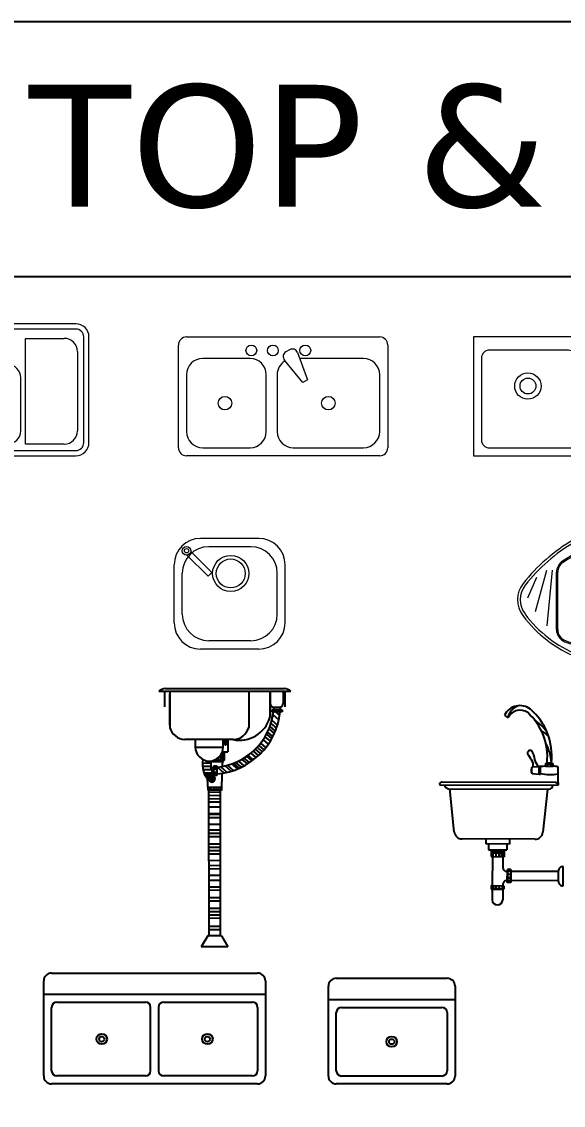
# Model space of a CAD drawing. Header units: inches. Extents: x 5253 to 5716, y 3226 to 3520.
# Drawn here: x 5486 to 5560.6, y 3371.1 to 3520.3 of the extents above; entities that cross this region are included whole.
import ezdxf

# ---------------------------------------------------------------- set-up
doc = ezdxf.new("R2010")
doc.units = ezdxf.units.IN
doc.header["$MEASUREMENT"] = 0
doc.layers.add('EX-A-FLOR-FIXT', color=2, linetype='Continuous')
doc.styles.add('ATTR', font='romans.shx', dxfattribs={"width": 0.8, "height": 0.470416})
doc.styles.get("Standard").update_dxf_attribs({"font": 'arial.ttf'})

# ---------------------------------------------------------------- blocks, each defined once
blk = doc.blocks.new('A$C3A28108E')
for p, q in [((401.8, 535.2), (407.6, 538.6)), ((401.8, 535.2), (401.8, 526.1)), ((401.8, 535.2), (408.3, 531.8)), ((407.6, 538.6), (425.2, 538.5)), ((408.3, 531.8), (416.6, 535.1)), ((416.6, 535.1), (424.6, 531.8)), ((424.6, 531.8), (431.4, 535)), ((431.4, 535), (425.2, 538.5)), ((431.3, 526), (431.4, 535)), ((349.4, 520.6), (349.3, 500.8)), ((350.9, 497.9), (375.3, 496)), ((351, 523.5), (375.5, 524.9)), ((376.5, 523.9), (376.4, 497)), ((376.4, 497), (378.5, 497)), ((376.5, 523.9), (378.7, 523.8)), ((378.7, 525), (378.5, 495.8)), ((382.3, 495.8), (382.5, 525)), ((401.8, 526.1), (431.3, 526)), ((408.3, 531.8), (408.3, 526.1)), ((424.6, 531.8), (424.6, 526)), ((450, 463.5), (450.1, 523)), ((450, 463.5), (450.1, 523)), ((0, 455.6), (450, 453.5)), ((440, 463.5), (10, 465.6)), ((450, 463.5), (450, 453.5)), ((34.9, 440.4), (414.9, 438.7)), ((56.3, 277.2), (39.9, 440.4)), ((409.9, 438.7), (392, 275.6)), ((362, 248.9), (86, 250.2)), ((176, 249.8), (175.9, 231)), ((266, 249.4), (265.9, 230.5)), ((265.9, 230.5), (175.9, 231)), ((185.9, 230.9), (185.8, 208.9)), ((185.8, 208.9), (255.8, 208.6)), ((196.6, 208.9), (196.5, 183.1)), ((245, 205.8), (196.6, 206)), ((245, 208.6), (244.9, 182.9)), ((255.9, 230.6), (255.8, 208.6)), ((196.5, 183.1), (244.9, 182.9)), ((245, 203.6), (196.6, 203.8)), ((245, 201.1), (196.6, 201.3)), ((245, 196.1), (196.6, 196.3)), ((200.9, 183.1), (200.4, 73.3)), ((202.5, 193.4), (202.4, 185.6)), ((203.8, 185.6), (203.8, 193.4)), ((213.9, 193.3), (213.9, 185.5)), ((215.2, 185.5), (215.2, 193.3)), ((226.2, 185.5), (226.3, 193.3)), ((227.6, 193.3), (227.6, 185.5)), ((237.6, 185.4), (237.7, 193.2)), ((239, 193.2), (239, 185.4)), ((240.5, 182.9), (240.3, 142.5)), ((257.2, 127.4), (255.2, 127.4)), ((257, 85.6), (257.3, 134)), ((257.3, 134), (257, 85.6)), ((270.5, 134), (257.3, 134)), ((260.1, 128.1), (267.9, 128.1)), ((267.9, 126.7), (260.1, 126.7)), ((270.5, 134), (270.2, 85.6)), ((270.4, 127.4), (270.3, 92.2)), ((450.8, 126.5), (270.4, 127.4)), ((450.7, 89.1), (450.9, 128.7)), ((468.5, 145.1), (467.4, 145.1)), ((468.2, 72.6), (468.5, 145.1)), ((257.1, 92.2), (255.1, 92.2)), ((270.2, 85.6), (257, 85.6)), ((267.8, 104.3), (260, 104.3)), ((260, 102.9), (267.8, 102.9)), ((267.8, 92.8), (260, 92.9)), ((260, 91.5), (267.8, 91.5)), ((260.1, 116.7), (267.9, 116.6)), ((267.9, 115.3), (260.1, 115.3)), ((450.7, 91.3), (270.3, 92.2)), ((196, 73.3), (195.9, 60.1)), ((244.3, 59.9), (195.9, 60.1)), ((195.9, 60.1), (244.3, 59.9)), ((196, 73.3), (244.4, 73.1)), ((200.3, 60.1), (200.1, 19.9)), ((201.8, 63), (201.9, 70.8)), ((203.2, 70.8), (203.2, 63)), ((213.3, 62.9), (213.3, 70.7)), ((214.7, 70.7), (214.6, 62.9)), ((225.7, 70.7), (225.6, 62.9)), ((227, 62.9), (227, 70.7)), ((237.1, 70.6), (237.1, 62.8)), ((238.4, 62.8), (238.5, 70.6)), ((239.9, 59.9), (239.7, 19.7)), ((240, 77.3), (240, 73.1)), ((244.4, 73.1), (244.3, 59.9))]:
    blk.add_line(p, q)
for centre, radius, start, end in [((305.7, 688), 66.9, 53.7556, 152.0188), ((323.7, 693.8), 66.4, 114.4868, 164.4431), ((185.6, 562.4), 240.2, 354.3083, 48.3678), ((259.3, 725.7), 14.1, 206.6724, 277.978), ((305.5, 687.1), 50.6, 54.9599, 150.9927), ((185.6, 562.4), 223.2, 353.8941, 48.1392), ((244.1, 536.3), 201.9, 36.2117, 54.9183), ((328.1, 563.2), 113.7, 41.2539, 59.5029), ((343.6, 574.7), 10.3, 56.5838, 189.9651), ((306.5, 550), 54.3, 1.3878, 37.8843), ((234.1, 522.1), 191.3, 4.9232, 27.6682), ((479.4, 653), 166.5, 208.7624, 218.4891), ((328.2, 531.4), 27.5, 343.713, 40.7486), ((413.5, 563.4), 54.1, 192.9003, 225.3658), ((370.2, 510.6), 23, 146.0172, 213.4402), ((375.4, 497), 1, 265.6344, 359.7287), ((375.5, 523.9), 1, 359.7287, 93.224), ((380.4, 498.5), 3.3, 234.7346, 304.7229), ((380.6, 522.3), 3.3, 54.7346, 124.7229), ((420.6, 700.4), 206.2, 259.3094, 278.204), ((414.1, 371.3), 155.3, 94.5459, 101.7435), ((417.1, 371.3), 155.3, 77.7139, 84.9115), ((10, 455.6), 10, 89.7287, 179.7287), ((35, 455.4), 15, 179.7287, 269.7287), ((415, 453.7), 15, 269.7287, 359.7287), ((440, 453.5), 10, 359.7287, 89.7287), ((86.2, 280.2), 30, 185.7377, 269.7287), ((362.2, 278.9), 30, 269.7287, 353.7197), ((203.1, 185.6), 0.678, 179.7287, 359.7287), ((203.1, 193.4), 0.678, 359.7287, 179.7287), ((214.6, 193.3), 0.678, 359.7287, 179.7287), ((214.5, 185.5), 0.678, 179.7287, 359.7287), ((226.9, 185.5), 0.678, 179.7287, 359.7287), ((226.9, 193.3), 0.678, 359.7287, 179.7287), ((238.3, 185.4), 0.678, 179.7287, 359.7287), ((238.4, 193.2), 0.678, 359.7287, 179.7287), ((255.3, 142.4), 15, 179.7287, 269.7287), ((260.1, 127.4), 0.678, 89.7287, 269.7287), ((267.9, 127.4), 0.678, 269.7287, 89.7287), ((467.4, 128.6), 16.5, 85.9062, 179.7287), ((255, 77.2), 15, 89.7287, 179.7287), ((260, 103.6), 0.678, 89.7287, 269.7287), ((260, 92.2), 0.678, 89.7287, 269.7287), ((260.1, 116), 0.678, 89.7287, 269.7287), ((267.8, 103.6), 0.678, 269.7287, 89.7287), ((267.8, 92.2), 0.678, 269.7287, 89.7287), ((267.9, 116), 0.678, 269.7287, 89.7287), ((467.2, 89), 16.5, 179.7287, 273.5513), ((202.5, 63), 0.678, 179.7287, 359.7287), ((202.6, 70.8), 0.678, 359.7287, 179.7287), ((214, 70.7), 0.678, 359.7287, 179.7287), ((213.9, 62.9), 0.678, 179.7287, 359.7287), ((226.3, 62.9), 0.678, 179.7287, 359.7287), ((226.4, 70.7), 0.678, 359.7287, 179.7287), ((237.8, 70.6), 0.678, 359.7287, 179.7287), ((237.7, 62.8), 0.678, 179.7287, 359.7287), ((219.9, 19.8), 19.8, 179.7287, 359.7287)]:
    blk.add_arc(centre, radius, start, end)
blk = doc.blocks.new('A$C6C081E06')
for p, q in [((0, 967.6), (500, 967.6)), ((21, 967.6), (21, 909.1)), ((24.7, 977.6), (475.3, 977.6)), ((41, 967.6), (41, 869.6)), ((41, 957.6), (41, 837)), ((41, 839.7), (41, 957.6)), ((341, 967.6), (341, 869.6)), ((341, 967.6), (341, 869.6)), ((420.9, 967.6), (420.9, 868.3)), ((421, 967.6), (421, 922.3)), ((421, 907.3), (421, 967.6)), ((421, 868.3), (421, 957.6)), ((421, 957.6), (421, 868.3)), ((471, 967.6), (471, 922.3)), ((477.7, 967.6), (477.7, 909.1)), ((436, 907.3), (456, 907.3)), ((436, 907.3), (459.8, 907.3)), ((436, 897.7), (436, 907.3)), ((459.8, 907.3), (459.8, 897.7)), ((41, 869.6), (41, 829.7)), ((341, 869.6), (341, 830.4)), ((341, 869.6), (341, 830.4)), ((429.2, 897.7), (466.5, 897.7)), ((429.2, 889.4), (429.2, 897.7)), ((466.5, 889.4), (429.2, 889.4)), ((432.6, 878.4), (454.3, 859.4)), ((434.3, 897.7), (434.3, 889.4)), ((459.8, 897.7), (436, 897.7)), ((438.4, 897.7), (438.4, 889.4)), ((442.3, 889.4), (457.6, 876)), ((458.5, 897.7), (458.5, 889.4)), ((462.3, 897.7), (462.3, 889.4)), ((466.5, 897.7), (466.5, 889.4)), ((416.8, 824.9), (436.5, 807.6)), ((420.4, 833.9), (440.4, 816.5)), ((424.7, 846.2), (445, 828.4)), ((428.1, 857.9), (448.9, 839.8)), ((283.1, 784.6), (98.3, 784.6)), ((283.1, 784.6), (98.3, 784.6)), ((243.6, 784.6), (137.8, 784.6)), ((137.8, 784.6), (137.8, 756.5)), ((243.6, 756.5), (243.6, 784.6)), ((255.4, 784.6), (250.4, 784.6)), ((250.4, 784.6), (250.4, 764.8)), ((255.4, 764.8), (255.4, 784.6)), ((261.6, 784.6), (261.6, 738.3)), ((395, 784), (413.6, 767.8)), ((401.9, 795.7), (421, 779.1)), ((407.3, 805.2), (426.6, 788.4)), ((411.5, 813.4), (430.9, 796.4)), ((137.8, 756.5), (243.6, 756.5)), ((137.8, 756.5), (243.6, 756.5)), ((250.4, 764.8), (255.4, 764.8)), ((357.5, 741.5), (376.5, 724.9)), ((357.8, 741.7), (369, 731.9)), ((364.8, 748.4), (383.6, 731.9)), ((371.7, 755.5), (390.6, 739.1)), ((378.3, 762.9), (397.1, 746.5)), ((384.9, 770.9), (403.7, 754.5)), ((175.8, 705.8), (179.6, 702)), ((179.6, 702), (241.9, 702)), ((209.3, 707), (246.9, 707)), ((217.3, 710.8), (217.3, 707)), ((226.3, 717.4), (226.3, 707)), ((234.6, 727), (234.5, 707)), ((241.9, 738.3), (239.9, 682.6)), ((240.5, 699.7), (240.1, 691)), ((240.4, 738.3), (261.6, 738.3)), ((246.9, 707), (241.9, 702)), ((246.9, 738.3), (246.9, 707)), ((290.6, 698.2), (311.3, 680.2)), ((301.2, 703.1), (321.4, 685.4)), ((314.1, 709.9), (334, 692.6)), ((322.2, 714.7), (341.8, 697.6)), ((332.3, 721.4), (351.6, 704.4)), ((338.1, 725.5), (357.4, 708.7)), ((347.8, 733.1), (366.9, 716.4)), ((164.8, 696), (196.7, 696.1)), ((165, 683.5), (196.8, 683.6)), ((166.7, 671), (198.6, 671.1)), ((171, 658.4), (202.5, 658.6)), ((208.2, 684.8), (219.7, 684.8)), ((208.2, 649), (208.2, 684.8)), ((208.2, 677.6), (219.7, 677.6)), ((208.2, 673.3), (219.7, 673.3)), ((208.2, 660.8), (219.7, 660.8)), ((219.7, 684.8), (219.7, 649)), ((222.1, 679.9), (246.6, 658.5)), ((234.1, 681.6), (257.8, 660.9)), ((238.9, 657.1), (236.6, 593.5)), ((251.6, 685.2), (274.1, 665.5)), ((260.2, 687.4), (282.2, 668.1)), ((275.8, 692.4), (297.1, 673.8)), ((282.4, 694.8), (303.4, 676.5)), ((173.5, 652.6), (205.3, 652.3)), ((177.3, 645.8), (209.1, 645.4)), ((181.5, 639.4), (212.4, 639.2)), ((183.4, 636.9), (185.1, 593.5)), ((184.5, 635.5), (212.7, 635.3)), ((190.7, 629.2), (210.4, 629.1)), ((208.2, 656.2), (219.7, 656.2)), ((219.7, 649), (208.2, 649)), ((184.5, 604.5), (237.2, 604.5)), ((184.5, 604.5), (237.2, 604.5)), ((236.6, 593.5), (185.1, 593.5)), ((236.6, 593.5), (185.1, 593.5)), ((190.1, 41.7), (189.5, 604.5)), ((189.5, 586.4), (232, 585.9)), ((190.9, 604.5), (190.9, 593.5)), ((190.9, 604.5), (190.9, 593.5)), ((198.5, 604.5), (198.5, 593.5)), ((198.5, 604.5), (198.5, 593.5)), ((208.4, 604.5), (208.4, 593.5)), ((208.4, 604.5), (208.4, 593.5)), ((217.2, 604.5), (217.1, 593.5)), ((217.2, 604.5), (217.1, 593.5)), ((226.1, 604.5), (226.1, 593.5)), ((226.1, 604.5), (226.1, 593.5)), ((232, 592.4), (232, 41.7)), ((234.4, 604.5), (234.3, 593.5)), ((234.4, 604.5), (234.3, 593.5)), ((237, 603.4), (237, 592.4)), ((237, 603.4), (237, 592.4)), ((237, 603.4), (237, 592.4)), ((237, 603.4), (237, 592.4)), ((189.5, 573.9), (232, 573.5)), ((189.6, 561.4), (232, 561)), ((189.6, 549), (232, 548.5)), ((189.6, 530.2), (232, 529.8)), ((189.6, 505.3), (232, 504.8)), ((189.6, 502.2), (232, 501.7)), ((189.6, 489.7), (232, 489.3)), ((189.7, 464.7), (232, 464.3)), ((189.7, 442.9), (232, 442.5)), ((189.7, 430.4), (232, 430)), ((189.7, 418), (232, 417.5)), ((189.7, 389.9), (232, 389.5)), ((189.8, 377.4), (232, 377)), ((189.8, 364.9), (232, 364.5)), ((189.8, 352.5), (232, 352)), ((189.8, 327.5), (232, 327.1)), ((189.8, 308.8), (232, 308.4)), ((189.8, 296.3), (232, 295.9)), ((189.9, 271.4), (232, 270.9)), ((189.9, 252.7), (232, 252.2)), ((189.9, 227.7), (232, 227.3)), ((189.9, 215.2), (232, 214.8)), ((190, 187.2), (232, 186.7)), ((190, 174.7), (232, 174.2)), ((190, 146.6), (232, 146.2)), ((190, 134.1), (232, 133.7)), ((190, 121.7), (232, 121.2)), ((190, 109.2), (232, 108.8)), ((185.1, 41.7), (160.6, 0)), ((237, 41.7), (185.1, 41.7)), ((190.1, 78), (232, 77.6)), ((190.1, 65.5), (232, 65.1)), ((237, 41.7), (261.6, 0)), ((261.6, 0), (160.6, 0))]:
    blk.add_line(p, q)
for centre, radius, start, end in [((24.8, 941.8), 35.8, 90.1181, 133.8568), ((475.2, 941.8), 35.8, 46.1432, 89.8819), ((436, 922.3), 15, 180, 270), ((456, 922.3), 15, 270, 0), ((197.8, 917.1), 263.4, 274.7687, 353.9632), ((194.8, 919.8), 241.4, 275.9214, 352.7644), ((304.3, 904.3), 122, 258.7813, 342.8394), ((103.1, 849.7), 65.2, 197.78, 265.814), ((278.4, 850), 65.6, 274.0736, 342.5882), ((190.7, 756.5), 52.9, 180, 0), ((252.1, 691.1), 87.4, 168.0928, 228.4756), ((282.2, 690.1), 85.7, 172.0085, 214.4064), ((194.8, 919.8), 241.4, 270.5897, 273.1821), ((200.4, 636.3), 12.4, 239.6431, 25.9064), ((194.8, 919.8), 266.4, 272.1215, 272.8832)]:
    blk.add_arc(centre, radius, start, end)
blk = doc.blocks.new("42'' Sink Double PV")
for p, q in [((-21, -4), (21, -4)), ((-0.75, -18.5), (-0.75, -6.5)), ((0.75, -6.5), (0.75, -18.5))]:
    blk.add_line(p, q)
for points in [[(-19.5, 0), (19.5, 0)], [(-21, -19.5), (-21, -1.5)], [(21, -1.5), (21, -19.5)], [(-18.5, -5.5), (-1.75, -5.5)], [(1.75, -5.5), (18.5, -5.5)], [(-19.5, -18.5), (-19.5, -6.5)], [(19.5, -6.5), (19.5, -18.5)], [(-1.75, -19.5), (-18.5, -19.5)], [(18.5, -19.5), (1.75, -19.5)], [(19.5, -21), (-19.5, -21)]]:
    blk.add_lwpolyline(points)
for centre, radius in [((-10, -12.5), 1), ((-10, -12.5), 0.5), ((10, -12.5), 1), ((10, -12.5), 0.5)]:
    blk.add_circle(centre, radius)
for centre, radius, start, end in [((-19.5, -1.5), 1.5, 90, 180), ((19.5, -1.5), 1.5, 0, 90), ((-18.5, -6.5), 1, 90, 180), ((-1.75, -6.5), 1, 0, 90), ((1.75, -6.5), 1, 90, 180), ((18.5, -6.5), 1, 0, 90), ((-19.5, -19.5), 1.5, 180, 270), ((-18.5, -18.5), 1, 180, 270), ((-1.75, -18.5), 1, 270, 0), ((1.75, -18.5), 1, 180, 270), ((18.5, -18.5), 1, 270, 0), ((19.5, -19.5), 1.5, 270, 0)]:
    blk.add_arc(centre, radius, start, end)
at = {"style": 'ATTR', "width": 0.8, "flags": 9}
blk.add_attdef('ESTCODE', (0, 0), '', height=0.0084, dxfattribs=at)
blk = doc.blocks.new("24'' Sink Single PV")
blk.add_line((-12.00001, -3.999996), (12, -3.999996))
for points in [[(-10.5, 0), (10.5, 0)], [(-12.00001, -18.499996), (-12.00001, -1.5)], [(12, -1.5), (12, -18.499996)], [(-9.5, -5.499996), (9.5, -5.499996)], [(-10.5, -17.499996), (-10.5, -6.499996)], [(10.5, -6.499996), (10.5, -17.499996)], [(10.5, -19.999996), (-10.5, -19.999996)], [(9.5, -18.499996), (-9.5, -18.499996)]]:
    blk.add_lwpolyline(points)
for radius in [1, 0.5]:
    blk.add_circle((0, -11.999996), radius)
for centre, radius, start, end in [((-10.5, -1.5), 1.5, 90, 180), ((10.5, -1.5), 1.5, 0, 90), ((-9.5, -6.499996), 1, 90, 180), ((9.5, -6.499996), 1, 0, 90), ((-9.5, -17.499996), 1, 180, 270), ((9.5, -17.499996), 1, 270, 0), ((-10.5, -18.499996), 1.5, 180, 270), ((10.5, -18.499996), 1.5, 270, 0)]:
    blk.add_arc(centre, radius, start, end)
at = {"style": 'ATTR', "width": 0.8, "flags": 9}
blk.add_attdef('ESTCODE', (0, 0), '', height=0.0048, dxfattribs=at)
blk = doc.blocks.new('A$C392A3B68')
at = {"lineweight": 5}
for p, q in [((1110, 500), (50, 500)), ((1110, 480), (50, 480)), ((0, 450), (0, 50)), ((20, 450), (20, 50)), ((451.4, 447.2), (101.4, 447.2)), ((345.8, 235.7), (558.6, 413.8)), ((612.6, 439.7), (674, 372.3)), ((919.2, 444.6), (1066.5, 444.6)), ((919.2, 44.4), (919.2, 444.6)), ((1140, 50), (1140, 450)), ((1160, 50), (1160, 450)), ((51.4, 397.2), (51.4, 97.2)), ((574.5, 394.4), (361.7, 216.3)), ((501.4, 365.9), (501.4, 397.2)), ((570.3, 396.8), (658.2, 356.1)), ((822.1, 333.8), (822.1, 394.3)), ((828.3, 394.3), (828.3, 333.8)), ((1116.5, 394.6), (1116.5, 94.4)), ((501.4, 97.2), (501.4, 333.2)), ((851.9, 345.1), (581.9, 345.1)), ((828.3, 333.8), (822.1, 333.8)), ((531.9, 295.1), (531.9, 95.1)), ((901.9, 95.1), (901.9, 295.1)), ((101.4, 47.2), (451.4, 47.2)), ((581.9, 45.1), (851.9, 45.1)), ((1066.5, 44.4), (919.2, 44.4)), ((50, 20), (1110, 20)), ((50, 0), (1110, 0))]:
    blk.add_line(p, q, dxfattribs=at)
for centre, radius in [((588.1, 421.6), 30.5), ((825.2, 413.3), 11.8), ((275.3, 360.3), 45.8), ((275.3, 360.3), 18.9), ((716.9, 270.7), 45.8), ((716.9, 270.7), 18.9)]:
    blk.add_circle(centre, radius, dxfattribs=at)
for centre, radius, start, end in [((50, 450), 50, 90, 180), ((1110, 450), 50, 0, 90), ((50, 450), 30, 90, 180), ((1110, 450), 30, 360, 90), ((101.4, 397.2), 50, 90, 180), ((451.4, 397.2), 50, 360, 90), ((825.2, 413.3), 19.3, 279.2212, 260.7788), ((1066.5, 394.6), 50, 360, 90), ((666.9, 363.4), 11.4, 219.9677, 51.5544), ((825.2, 413.3), 19.3, 260.7788, 289.3657), ((581.9, 295.1), 50, 90, 180), ((851.9, 295.1), 50, 0, 90), ((353.7, 226), 12.5, 129.3488, 310.493), ((101.4, 97.2), 50, 180, 270), ((451.4, 97.2), 50, 270, 0), ((581.9, 95.1), 50, 180, 270), ((851.9, 95.1), 50, 270, 0), ((1066.5, 94.4), 50, 270, 360), ((50, 50), 50, 180, 270), ((50, 50), 30, 180, 270), ((1110, 50), 50, 270, 0), ((1110, 50), 30, 270, 0)]:
    blk.add_arc(centre, radius, start, end, dxfattribs=at)
blk = doc.blocks.new('A$C0C270557')
at = {"lineweight": 5}
for p, q in [((0, 30.7), (0, 419.3)), ((30.7, 450), (762.5, 450)), ((793.2, 419.3), (793.2, 30.7)), ((421.4, 401.6), (407.1, 393.4)), ((450.8, 391.1), (489.6, 287.5)), ((271.6, 368.2), (92, 368.2)), ((471.9, 277.2), (401.6, 362.7)), ((701.2, 368.2), (459.3, 368.2)), ((30.7, 306.8), (30.7, 92)), ((333, 92), (333, 306.8)), ((373.9, 306.8), (373.9, 92)), ((489.6, 287.5), (471.9, 277.2)), ((762.5, 92), (762.5, 306.8)), ((762.5, 0), (30.7, 0)), ((92, 30.7), (271.6, 30.7)), ((435.3, 30.7), (701.2, 30.7))]:
    blk.add_line(p, q, dxfattribs=at)
for centre, radius in [((276.2, 398.9), 20.5), ((358, 398.9), 20.5), ((480.7, 398.9), 20.5), ((176.2, 199.4), 25.6), ((568.2, 199.4), 25.6)]:
    blk.add_circle(centre, radius, dxfattribs=at)
for centre, radius, start, end in [((30.7, 419.3), 30.7, 90, 180), ((762.5, 419.3), 30.7, 0, 90), ((417.3, 375.7), 20.5, 120, 219.4623), ((431.6, 383.9), 20.5, 20.5377, 120), ((92, 306.8), 61.4, 90, 180), ((271.6, 306.8), 61.4, 0, 90), ((435.3, 306.8), 61.4, 120.5852, 180), ((701.2, 306.8), 61.4, 0, 90), ((92, 92), 61.4, 180, 270), ((271.6, 92), 61.4, 270, 0), ((435.3, 92), 61.4, 180, 270), ((701.2, 92), 61.4, 270, 0), ((30.7, 30.7), 30.7, 180, 270), ((762.5, 30.7), 30.7, 270, 0)]:
    blk.add_arc(centre, radius, start, end, dxfattribs=at)
blk = doc.blocks.new('A$C67953D65')
at = {"lineweight": 5}
for p, q in [((810, 450), (0, 450)), ((0, 450), (0, 0)), ((810, 0), (810, 450)), ((30, 370), (30, 60)), ((350.3, 400), (60, 400)), ((659.6, 231.8), (501.2, 390.2)), ((750, 400), (630.3, 400)), ((780, 60), (780, 370)), ((480, 369), (638.4, 210.6)), ((450.3, 300), (450.3, 60)), ((480.3, 250), (480.3, 60)), ((60, 30), (420.3, 30)), ((510.3, 30), (750, 30)), ((0, 0), (810, 0))]:
    blk.add_line(p, q, dxfattribs=at)
for centre, radius in [((472.3, 398), 30), ((206, 264.1), 50), ((206, 264.1), 30), ((649, 221.2), 15)]:
    blk.add_circle(centre, radius, dxfattribs=at)
for centre, radius, start, end in [((60, 370), 30, 90, 180), ((350.3, 300), 100, 44.5387, 90), ((-32.7, 671), 544.9, 318.9516, 330.8737), ((630.3, 250), 150, 90, 131.9907), ((750, 370), 30, 0, 90), ((745.3, -107), 544.9, 119.1263, 131.0484), ((350.3, 300), 100, 0, 26.336), ((630.3, 250), 150, 143.4822, 180), ((387.4, 313.1), 9.19, 180, 270), ((660.7, 264.1), 50, 271.856, 163.1258), ((660.7, 264.1), 30, 263.2163, 186.7837), ((60, 60), 30, 180, 270), ((420.3, 60), 30, 270, 0), ((510.3, 60), 30, 180, 270), ((750, 60), 30, 270, 0)]:
    blk.add_arc(centre, radius, start, end, dxfattribs=at)
blk = doc.blocks.new('A$C5BC748CE')
at = {"lineweight": 5}
for p, q in [((567.5, 433.9), (642.2, 378.6)), ((515.1, 405), (418.3, 312.4)), ((434.9, 309.2), (531.4, 387)), ((507.2, 90), (507.2, 370.9)), ((512.2, 90), (512.2, 370.9)), ((538.5, 384.8), (634.5, 362.8)), ((109.7, 328.4), (66.1, 172)), ((131.1, 329.2), (110.4, 118.1)), ((643.1, 356.6), (577.4, 356.6)), ((643.1, 351.6), (577.4, 351.6)), ((71.3, 301.9), (37.3, 223.6)), ((147.1, 104.8), (147.1, 321.2)), ((152.1, 104.8), (152.1, 321.2)), ((418.3, 312.4), (418.3, 312.4)), ((434.9, 309.2), (434.9, 309.2)), ((527.4, 90), (527.4, 306.6)), ((532.4, 90), (532.4, 306.6)), ((688.1, 90), (688.1, 306.6)), ((693.1, 90), (693.1, 306.6)), ((727.2, 312.2), (755.5, 133.1)), ((755.5, 325.4), (802.7, 153.8)), ((806.4, 282), (829.1, 195.3)), ((462.2, 45), (240.3, 45)), ((577.4, 45), (643.1, 45)), ((653, 10), (227, 10)), ((462.2, 40), (240.3, 40)), ((577.4, 40), (643.1, 40)), ((654.9, 0), (225.1, 0))]:
    blk.add_line(p, q, dxfattribs=at)
for centre, radius in [((544, 414.8), 30.5), ((403.4, 359.2), 31.3), ((403.4, 359.2), 26.7), ((706.7, 369.5), 21.6), ((403.4, 359.2), 7.32), ((612.9, 300.1), 31.3), ((426.6, 310.8), 8.48), ((612.9, 300.1), 26.7), ((612.9, 300.1), 7.32)]:
    blk.add_circle(centre, radius, dxfattribs=at)
for centre, radius, start, end in [((440, 0), 500, 62.5978, 117.4022), ((440, 0), 490, 62.5978, 117.4022), ((556.8, -144.3), 682.9, 120.5322, 141.7128), ((556.8, -144.3), 672.9, 120.5322, 141.7128), ((432.3, -35.6), 477.4, 85.9916, 123.3896), ((432.3, -35.6), 472.4, 85.9916, 123.3896), ((462.2, 390.7), 45, 12.1887, 85.9916), ((462.2, 390.7), 50, 12.1887, 85.9916), ((323.2, -144.3), 672.9, 38.2872, 59.4678), ((323.2, -144.3), 682.9, 38.2872, 59.4678), ((637.1, 371.3), 8.9, 253.2002, 54.693), ((197.1, 321.2), 50, 123.3896, 180), ((197.1, 321.2), 45, 123.3896, 180), ((577.4, 306.6), 50, 90, 180), ((577.4, 306.6), 45, 90, 180), ((643.1, 306.6), 50, 360, 90), ((643.1, 306.6), 45, 360, 90), ((100, 217.8), 100, 142.3842, 217.14), ((100, 217.8), 90, 142.3842, 217.14), ((780, 217.8), 90, 322.86, 37.6158), ((780, 217.8), 100, 322.86, 37.6158), ((398.6, 437.7), 470.9, 216.5388, 248.3767), ((398.6, 437.7), 460.9, 216.5388, 248.1405), ((481.4, 437.7), 460.9, 291.8595, 323.4612), ((481.4, 437.7), 470.9, 291.6233, 323.4612), ((197.1, 104.8), 50, 180, 249.235), ((197.1, 104.8), 45, 180, 249.235), ((462.2, 90), 45, 270, 360), ((462.2, 90), 50, 270, 360), ((577.4, 90), 50, 180, 270), ((577.4, 90), 45, 180, 270), ((643.1, 90), 50, 270, 360), ((643.1, 90), 45, 270, 360), ((452.4, 778.2), 770.1, 249.235, 252.8705), ((452.4, 778.2), 765.1, 249.235, 252.8705), ((240.3, 90), 50, 252.8705, 270), ((240.3, 90), 45, 252.8705, 270)]:
    blk.add_arc(centre, radius, start, end, dxfattribs=at)
blk = doc.blocks.new('A$C027E3DAA')
at = {"lineweight": 5}
for p, q in [((320, 419.7), (100, 419.7)), ((290.5, 387.8), (130.7, 387.8)), ((48.5, 356.2), (128.4, 276)), ((142.2, 289.7), (62.9, 369.3)), ((0, 100), (0, 319.7)), ((30.7, 132), (30.7, 287.8)), ((128.4, 276), (142.2, 289.7)), ((390.5, 132), (390.5, 287.8)), ((420, 100), (420, 319.7)), ((290.5, 32), (130.7, 32)), ((320, 0), (100, 0))]:
    blk.add_line(p, q, dxfattribs=at)
for centre, radius in [((46.7, 372.6), 16.5), ((46.7, 372.6), 8.24), ((214, 286.7), 68.5), ((214, 286.7), 54.8)]:
    blk.add_circle(centre, radius, dxfattribs=at)
for centre, start, end in [((100, 319.7), 90, 180), ((320, 319.7), 0, 90), ((130.7, 287.8), 90, 180), ((290.5, 287.8), 0, 90), ((130.7, 132), 180, 270), ((290.5, 132), 270, 0), ((100, 100), 180, 270), ((320, 100), 270, 0)]:
    blk.add_arc(centre, 100, start, end, dxfattribs=at)

msp = doc.modelspace()

# ---------------------------------------------------------------- linework, layer by layer
at = {"linetype": 'Continuous'}
for points in [[(5715.98, 3520.32), (5253.21, 3520.32), (5253.21, 3225.55), (5715.98, 3225.55), (5715.98, 3520.32), (5253.21, 3520.32)], [(5253.21, 3485.21), (5715.98, 3485.21)]]:
    msp.add_lwpolyline(points, dxfattribs=at)

# ---------------------------------------------------------------- block references
at = {"layer": 'EX-A-FLOR-FIXT'}
for name, p, xscale, yscale, zscale in [('A$C392A3B68', (5453.1, 3460.54), 0.03636363636363636, 0.03636363636363636, 0.03636363636363636), ('A$C0C270557', (5507.6, 3460.54), 0.03636363636363636, 0.03636363636363636, 0.03636363636363636), ('A$C67953D65', (5548.25, 3460.54), 0.03636363636363636, 0.03636363636363636, 0.03636363636363636), ('A$C5BC748CE', (5554.32, 3432.81), 0.03636363636363636, 0.03636363636363636, 0.03636363636363636), ('A$C027E3DAA', (5507.02, 3433.91), 0.03636363636363636, 0.03636363636363636, 0.03636363636363636), ('A$C6C081E06', (5504.91, 3392.92), 0.03636363636363636, 0.03636363636363636, 0.03636363636363636), ('A$C3A28108E', (5543.55, 3398.68), 0.03636363636363636, 0.03636363636363636, 0.03636363636363636), ("42'' Sink Double PV", (5504.32, 3389.31), 0.7272727272727273, 0.7272727272727273, 0.7272727272727273), ("24'' Sink Single PV", (5536.98, 3388.58), 0.7272727272727273, 0.7272727272727273, 0.7272727272727273)]:
    msp.add_blockref(name, p, dxfattribs=dict(at, xscale=xscale, yscale=yscale, zscale=zscale))

# ---------------------------------------------------------------- texts
at = {"insert": (5302.72, 3511.63), "char_height": 16.8, "attachment_point": 1}
msp.add_mtext_dynamic_manual_height_columns('{\\fVerdana|b0|i0|c0|p34;KITCHEN SINKS TOP & SIDES}', width=370.2987, gutter_width=1.09, heights=[0], dxfattribs=at)

doc.saveas('drawing.dxf')
